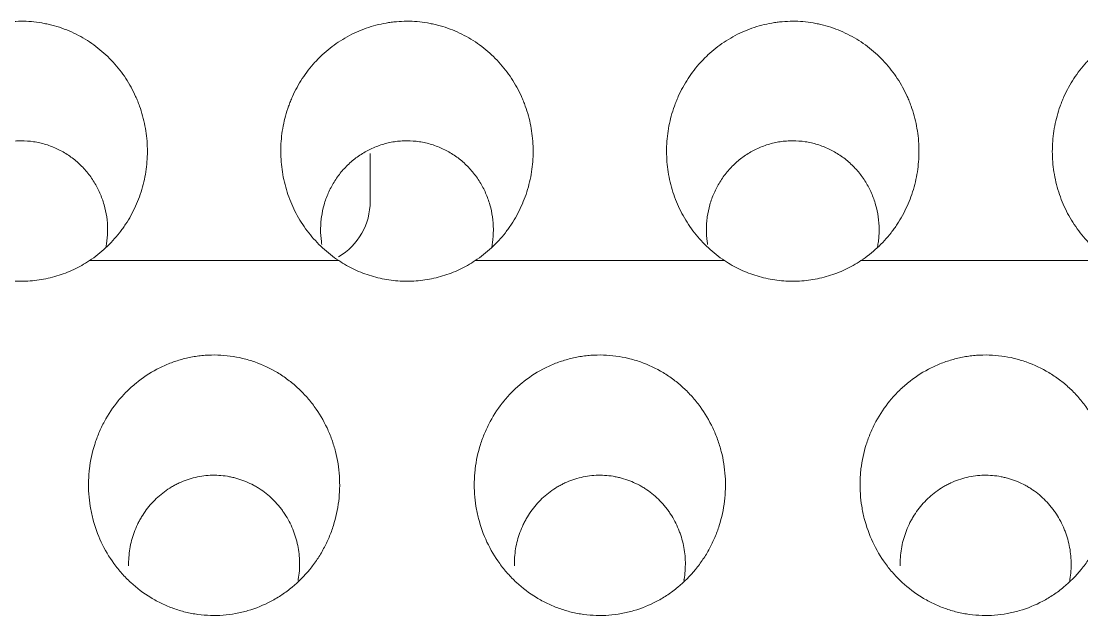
# Model space of a CAD drawing. Header units: millimetres. Extents: x 70151 to 230897, y 35202 to 113211.
# Drawn here: x 178820.71 to 178828.92, y 69174.55 to 69179.15 of the extents above; entities that cross this region are included whole.
import ezdxf

# ---------------------------------------------------------------- set-up
doc = ezdxf.new("R2010")
doc.units = ezdxf.units.MM
doc.header["$LTSCALE"] = 50
doc.layers.add('2-con', color=2, linetype='Continuous')
doc.layers.add('mark-B', color=2, linetype='Continuous', lineweight=20)

# ---------------------------------------------------------------- blocks, each defined once
blk = doc.blocks.new('무풍1WAY 대형')
at = {"layer": 'mark-B'}
blk.add_line((-168.4992, -418.6808), (-168.4992, -418.31), dxfattribs=at)
blk.add_arc((-168.0013, -418.31), 0.4979, 120.55792, 180, dxfattribs=at)
for points, knots in [([(-172.4896, -415.5064), (-172.4511, -415.5593), (-172.4185, -415.6149), (-172.364, -415.731), (-172.3421, -415.7915), (-172.3218, -415.8703), (-172.3181, -415.8862), (-172.3115, -415.9179), (-172.3027, -415.9656), (-172.2936, -416.0455), (-172.2922, -416.1099), (-172.2935, -416.1583), (-172.2943, -416.1745), (-172.2966, -416.2069), (-172.2981, -416.2231), (-172.3077, -416.3036), (-172.3213, -416.3665), (-172.3502, -416.4585), (-172.3613, -416.4888), (-172.3803, -416.5336), (-172.387, -416.5485), (-172.401, -416.5778), (-172.4084, -416.5923), (-172.4468, -416.6634), (-172.4826, -416.7168), (-172.5441, -416.7917), (-172.5659, -416.8158), (-172.6121, -416.862), (-172.6362, -416.8838), (-172.7113, -416.9452), (-172.765, -416.9809), (-172.8514, -417.0265), (-172.8814, -417.0404), (-172.9418, -417.0647), (-173.0031, -417.0858), (-173.0662, -417.1005), (-173.1141, -417.1092), (-173.1303, -417.1116), (-173.1627, -417.1158), (-173.1791, -417.1174), (-173.2608, -417.1235), (-173.3257, -417.1215), (-173.4222, -417.1087), (-173.4542, -417.1027), (-173.5021, -417.0912), (-173.5179, -417.0869), (-173.5493, -417.0777), (-173.5647, -417.0727), (-173.6413, -417.0457), (-173.6999, -417.018), (-173.7698, -416.9759), (-173.7836, -416.9671), (-173.8107, -416.9488), (-173.8505, -416.9205), (-173.9127, -416.8688), (-173.9581, -416.8228), (-173.9905, -416.7865), (-174.0011, -416.7742), (-174.0216, -416.7488), (-174.0316, -416.7359), (-174.0795, -416.6703), (-174.1124, -416.6148), (-174.1536, -416.5273), (-174.166, -416.4973), (-174.188, -416.436), (-174.1975, -416.405), (-174.2215, -416.3113), (-174.2316, -416.2478), (-174.2378, -416.1509), (-174.2384, -416.1182), (-174.2366, -416.0535), (-174.2342, -416.0213), (-174.2225, -415.9256), (-174.2089, -415.8626), (-174.1844, -415.7851), (-174.1791, -415.7696), (-174.1679, -415.7391), (-174.15, -415.694), (-174.1151, -415.6214), (-174.0819, -415.5661), (-174.055, -415.5258), (-174.0456, -415.5125), (-174.0263, -415.4864), (-174.0162, -415.4734), (-173.9645, -415.4103), (-173.9189, -415.3645), (-173.8442, -415.3029), (-173.8182, -415.2835), (-173.7776, -415.2563), (-173.7638, -415.2475), (-173.7356, -415.2307), (-173.7214, -415.2227), (-173.6496, -415.1845), (-173.5897, -415.1601), (-173.5117, -415.1374), (-173.4959, -415.1332), (-173.4641, -415.1257), (-173.448, -415.1224), (-173.3996, -415.1136), (-173.3673, -415.1095), (-173.2702, -415.1022), (-173.2053, -415.1041), (-173.124, -415.1151), (-173.1078, -415.1177), (-173.0757, -415.1238), (-173.0279, -415.1341), (-172.9503, -415.1574), (-172.8902, -415.1823), (-172.846, -415.2034), (-172.8313, -415.2108), (-172.8025, -415.2264), (-172.7884, -415.2346), (-172.7189, -415.2769), (-172.6673, -415.3159), (-172.5957, -415.3822), (-172.5727, -415.4056), (-172.5293, -415.4545), (-172.5088, -415.4799), (-172.4896, -415.5064)], [0, 0, 0, 0, 0.03125, 0.03125, 0.0625, 0.0625, 0.070312, 0.070312, 0.078125, 0.09375, 0.109375, 0.109375, 0.117187, 0.117187, 0.125, 0.125, 0.15625, 0.15625, 0.171875, 0.171875, 0.179687, 0.179687, 0.1875, 0.1875, 0.21875, 0.21875, 0.234375, 0.234375, 0.25, 0.25, 0.28125, 0.28125, 0.296875, 0.296875, 0.3125, 0.328125, 0.328125, 0.335937, 0.335937, 0.34375, 0.34375, 0.375, 0.375, 0.390625, 0.390625, 0.398437, 0.398437, 0.40625, 0.40625, 0.4375, 0.4375, 0.445312, 0.445312, 0.453125, 0.46875, 0.484375, 0.484375, 0.492187, 0.492187, 0.5, 0.5, 0.53125, 0.53125, 0.546875, 0.546875, 0.5625, 0.5625, 0.59375, 0.59375, 0.609375, 0.609375, 0.625, 0.625, 0.65625, 0.65625, 0.664062, 0.664062, 0.671875, 0.6875, 0.703125, 0.703125, 0.710937, 0.710937, 0.71875, 0.71875, 0.75, 0.75, 0.765625, 0.765625, 0.773437, 0.773437, 0.78125, 0.78125, 0.8125, 0.8125, 0.820312, 0.820312, 0.828125, 0.828125, 0.84375, 0.84375, 0.875, 0.875, 0.882812, 0.882812, 0.890625, 0.90625, 0.921875, 0.921875, 0.929687, 0.929687, 0.9375, 0.9375, 0.96875, 0.96875, 0.984375, 0.984375, 1, 1, 1, 1]), ([(-169.502, -415.5064), (-169.4636, -415.5593), (-169.4309, -415.6149), (-169.3764, -415.731), (-169.3546, -415.7915), (-169.3342, -415.8703), (-169.3305, -415.8862), (-169.3239, -415.9179), (-169.3151, -415.9656), (-169.3061, -416.0455), (-169.3047, -416.1099), (-169.3059, -416.1583), (-169.3067, -416.1745), (-169.309, -416.2069), (-169.3106, -416.2231), (-169.3202, -416.3036), (-169.3337, -416.3665), (-169.3627, -416.4585), (-169.3738, -416.4888), (-169.3927, -416.5336), (-169.3994, -416.5485), (-169.4135, -416.5778), (-169.4208, -416.5923), (-169.4592, -416.6634), (-169.4951, -416.7168), (-169.5565, -416.7917), (-169.5783, -416.8158), (-169.6246, -416.862), (-169.6487, -416.8838), (-169.7237, -416.9452), (-169.7775, -416.9809), (-169.8639, -417.0265), (-169.8938, -417.0404), (-169.9542, -417.0647), (-170.0156, -417.0858), (-170.0786, -417.1005), (-170.1266, -417.1092), (-170.1427, -417.1116), (-170.1751, -417.1158), (-170.1915, -417.1174), (-170.2733, -417.1235), (-170.3381, -417.1215), (-170.4346, -417.1087), (-170.4667, -417.1027), (-170.5145, -417.0912), (-170.5304, -417.0869), (-170.5617, -417.0777), (-170.5772, -417.0727), (-170.6538, -417.0457), (-170.7123, -417.018), (-170.7822, -416.9759), (-170.7961, -416.9671), (-170.8232, -416.9488), (-170.863, -416.9205), (-170.9251, -416.8688), (-170.9706, -416.8228), (-171.003, -416.7865), (-171.0135, -416.7742), (-171.0341, -416.7488), (-171.044, -416.7359), (-171.092, -416.6703), (-171.1248, -416.6148), (-171.166, -416.5273), (-171.1784, -416.4973), (-171.2005, -416.436), (-171.21, -416.405), (-171.2339, -416.3113), (-171.244, -416.2478), (-171.2503, -416.1509), (-171.2509, -416.1182), (-171.249, -416.0535), (-171.2466, -416.0213), (-171.235, -415.9256), (-171.2214, -415.8626), (-171.1969, -415.7851), (-171.1916, -415.7696), (-171.1803, -415.7391), (-171.1624, -415.694), (-171.1276, -415.6214), (-171.0944, -415.5661), (-171.0674, -415.5258), (-171.0581, -415.5125), (-171.0387, -415.4864), (-171.0287, -415.4734), (-170.977, -415.4103), (-170.9314, -415.3645), (-170.8567, -415.3029), (-170.8307, -415.2835), (-170.7901, -415.2563), (-170.7762, -415.2475), (-170.7481, -415.2307), (-170.7339, -415.2227), (-170.662, -415.1845), (-170.6021, -415.1601), (-170.5241, -415.1374), (-170.5084, -415.1332), (-170.4766, -415.1257), (-170.4605, -415.1224), (-170.4121, -415.1136), (-170.3797, -415.1095), (-170.2827, -415.1022), (-170.2178, -415.1041), (-170.1365, -415.1151), (-170.1203, -415.1177), (-170.0881, -415.1238), (-170.0404, -415.1341), (-169.9627, -415.1574), (-169.9027, -415.1823), (-169.8584, -415.2034), (-169.8438, -415.2108), (-169.815, -415.2264), (-169.8008, -415.2346), (-169.7314, -415.2769), (-169.6798, -415.3159), (-169.6081, -415.3822), (-169.5851, -415.4056), (-169.5417, -415.4545), (-169.5213, -415.4799), (-169.502, -415.5064)], [0, 0, 0, 0, 0.03125, 0.03125, 0.0625, 0.0625, 0.070313, 0.070313, 0.078125, 0.09375, 0.109375, 0.109375, 0.117188, 0.117188, 0.125, 0.125, 0.15625, 0.15625, 0.171875, 0.171875, 0.179688, 0.179688, 0.1875, 0.1875, 0.21875, 0.21875, 0.234375, 0.234375, 0.25, 0.25, 0.28125, 0.28125, 0.296875, 0.296875, 0.3125, 0.328125, 0.328125, 0.335938, 0.335938, 0.34375, 0.34375, 0.375, 0.375, 0.390625, 0.390625, 0.398438, 0.398438, 0.40625, 0.40625, 0.4375, 0.4375, 0.445312, 0.445312, 0.453125, 0.46875, 0.484375, 0.484375, 0.492188, 0.492188, 0.5, 0.5, 0.53125, 0.53125, 0.546875, 0.546875, 0.5625, 0.5625, 0.59375, 0.59375, 0.609375, 0.609375, 0.625, 0.625, 0.65625, 0.65625, 0.664063, 0.664063, 0.671875, 0.6875, 0.703125, 0.703125, 0.710938, 0.710938, 0.71875, 0.71875, 0.75, 0.75, 0.765625, 0.765625, 0.773438, 0.773438, 0.78125, 0.78125, 0.8125, 0.8125, 0.820313, 0.820313, 0.828125, 0.828125, 0.84375, 0.84375, 0.875, 0.875, 0.882813, 0.882813, 0.890625, 0.90625, 0.921875, 0.921875, 0.929688, 0.929688, 0.9375, 0.9375, 0.96875, 0.96875, 0.984375, 0.984375, 1, 1, 1, 1]), ([(-166.5145, -415.5064), (-166.476, -415.5593), (-166.4434, -415.6149), (-166.3889, -415.731), (-166.367, -415.7915), (-166.3467, -415.8703), (-166.343, -415.8862), (-166.3364, -415.9179), (-166.3276, -415.9656), (-166.3185, -416.0455), (-166.3171, -416.1099), (-166.3184, -416.1583), (-166.3192, -416.1745), (-166.3215, -416.2069), (-166.323, -416.2231), (-166.3326, -416.3036), (-166.3462, -416.3665), (-166.3751, -416.4585), (-166.3862, -416.4888), (-166.4052, -416.5336), (-166.4119, -416.5485), (-166.4259, -416.5778), (-166.4333, -416.5923), (-166.4717, -416.6634), (-166.5075, -416.7168), (-166.569, -416.7917), (-166.5908, -416.8158), (-166.637, -416.862), (-166.6611, -416.8838), (-166.7362, -416.9452), (-166.7899, -416.9809), (-166.8763, -417.0265), (-166.9063, -417.0404), (-166.9667, -417.0647), (-167.028, -417.0858), (-167.0911, -417.1005), (-167.1391, -417.1092), (-167.1552, -417.1116), (-167.1876, -417.1158), (-167.204, -417.1174), (-167.2857, -417.1235), (-167.3506, -417.1215), (-167.4471, -417.1087), (-167.4791, -417.1027), (-167.527, -417.0912), (-167.5428, -417.0869), (-167.5742, -417.0777), (-167.5896, -417.0727), (-167.6662, -417.0457), (-167.7248, -417.018), (-167.7947, -416.9759), (-167.8085, -416.9671), (-167.8356, -416.9488), (-167.8754, -416.9205), (-167.9376, -416.8688), (-167.983, -416.8228), (-168.0155, -416.7865), (-168.026, -416.7742), (-168.0465, -416.7488), (-168.0565, -416.7359), (-168.1045, -416.6703), (-168.1373, -416.6148), (-168.1785, -416.5273), (-168.1909, -416.4973), (-168.2129, -416.436), (-168.2224, -416.405), (-168.2464, -416.3113), (-168.2565, -416.2478), (-168.2627, -416.1509), (-168.2633, -416.1182), (-168.2615, -416.0535), (-168.2591, -416.0213), (-168.2474, -415.9256), (-168.2339, -415.8626), (-168.2093, -415.7851), (-168.204, -415.7696), (-168.1928, -415.7391), (-168.1749, -415.694), (-168.14, -415.6214), (-168.1068, -415.5661), (-168.0799, -415.5258), (-168.0705, -415.5125), (-168.0512, -415.4864), (-168.0411, -415.4734), (-167.9895, -415.4103), (-167.9439, -415.3645), (-167.8691, -415.3029), (-167.8431, -415.2835), (-167.8025, -415.2563), (-167.7887, -415.2475), (-167.7606, -415.2307), (-167.7463, -415.2227), (-167.6745, -415.1845), (-167.6146, -415.1601), (-167.5366, -415.1374), (-167.5208, -415.1332), (-167.489, -415.1257), (-167.4729, -415.1224), (-167.4245, -415.1136), (-167.3922, -415.1095), (-167.2951, -415.1022), (-167.2303, -415.1041), (-167.1489, -415.1151), (-167.1327, -415.1177), (-167.1006, -415.1238), (-167.0528, -415.1341), (-166.9752, -415.1574), (-166.9151, -415.1823), (-166.8709, -415.2034), (-166.8562, -415.2108), (-166.8274, -415.2264), (-166.8133, -415.2346), (-166.7438, -415.2769), (-166.6922, -415.3159), (-166.6206, -415.3822), (-166.5976, -415.4056), (-166.5542, -415.4545), (-166.5337, -415.4799), (-166.5145, -415.5064)], [0, 0, 0, 0, 0.03125, 0.03125, 0.0625, 0.0625, 0.070313, 0.070313, 0.078125, 0.09375, 0.109375, 0.109375, 0.117188, 0.117188, 0.125, 0.125, 0.15625, 0.15625, 0.171875, 0.171875, 0.179688, 0.179688, 0.1875, 0.1875, 0.21875, 0.21875, 0.234375, 0.234375, 0.25, 0.25, 0.28125, 0.28125, 0.296875, 0.296875, 0.3125, 0.328125, 0.328125, 0.335938, 0.335938, 0.34375, 0.34375, 0.375, 0.375, 0.390625, 0.390625, 0.398438, 0.398438, 0.40625, 0.40625, 0.4375, 0.4375, 0.445313, 0.445313, 0.453125, 0.46875, 0.484375, 0.484375, 0.492188, 0.492188, 0.5, 0.5, 0.53125, 0.53125, 0.546875, 0.546875, 0.5625, 0.5625, 0.59375, 0.59375, 0.609375, 0.609375, 0.625, 0.625, 0.65625, 0.65625, 0.664063, 0.664063, 0.671875, 0.6875, 0.703125, 0.703125, 0.710938, 0.710938, 0.71875, 0.71875, 0.75, 0.75, 0.765625, 0.765625, 0.773438, 0.773438, 0.78125, 0.78125, 0.8125, 0.8125, 0.820313, 0.820313, 0.828125, 0.828125, 0.84375, 0.84375, 0.875, 0.875, 0.882812, 0.882812, 0.890625, 0.90625, 0.921875, 0.921875, 0.929687, 0.929687, 0.9375, 0.9375, 0.96875, 0.96875, 0.984375, 0.984375, 1, 1, 1, 1]), ([(-172.6033, -415.4879), (-172.6028, -415.5101), (-172.6034, -415.5323), (-172.6066, -415.5765), (-172.6092, -415.5986), (-172.6201, -415.6641), (-172.6313, -415.7065), (-172.654, -415.7685), (-172.6626, -415.7888), (-172.6769, -415.8189), (-172.682, -415.8288), (-172.6925, -415.8483), (-172.6979, -415.8579), (-172.7264, -415.9051), (-172.7525, -415.9405), (-172.7971, -415.9898), (-172.8129, -416.0057), (-172.8457, -416.0355), (-172.8799, -416.0635), (-172.9258, -416.0941), (-172.9549, -416.1104), (-172.9746, -416.1208), (-172.9846, -416.1257), (-173.0352, -416.1492), (-173.077, -416.1636), (-173.1417, -416.1786), (-173.1636, -416.1826), (-173.2081, -416.1881), (-173.2302, -416.1897), (-173.2966, -416.1911), (-173.3407, -416.1874), (-173.3955, -416.177), (-173.4065, -416.1747), (-173.4281, -416.1694), (-173.4388, -416.1665), (-173.4707, -416.1569), (-173.5122, -416.1421), (-173.5621, -416.1183), (-173.591, -416.1017), (-173.61, -416.0901), (-173.6194, -416.0841), (-173.6654, -416.0529), (-173.6991, -416.0246), (-173.7453, -415.9774), (-173.7599, -415.9609), (-173.7808, -415.9349), (-173.7876, -415.9261), (-173.8006, -415.9081), (-173.8069, -415.899), (-173.8371, -415.853), (-173.8575, -415.8141), (-173.8784, -415.7633), (-173.8824, -415.753), (-173.8898, -415.7321), (-173.8933, -415.7216), (-173.903, -415.6898), (-173.9085, -415.6684), (-173.9217, -415.6039), (-173.9266, -415.5603), (-173.9278, -415.4941), (-173.9272, -415.4718), (-173.9239, -415.4278), (-173.9212, -415.4059), (-173.917, -415.381), (-173.9164, -415.3777), (-173.9158, -415.3744)], [0, 0, 0, 0, 0.029281, 0.029281, 0.058562, 0.058562, 0.117123, 0.117123, 0.146404, 0.146404, 0.161045, 0.161045, 0.175685, 0.175685, 0.234247, 0.234247, 0.263528, 0.263528, 0.292809, 0.322089, 0.33673, 0.33673, 0.35137, 0.35137, 0.409932, 0.409932, 0.439213, 0.439213, 0.468494, 0.468494, 0.527055, 0.527055, 0.541696, 0.541696, 0.556336, 0.556336, 0.585617, 0.614898, 0.629538, 0.629538, 0.644179, 0.644179, 0.702741, 0.702741, 0.732021, 0.732021, 0.746662, 0.746662, 0.761302, 0.761302, 0.819864, 0.819864, 0.834504, 0.834504, 0.849145, 0.849145, 0.878426, 0.878426, 0.936987, 0.936987, 0.966268, 0.966268, 0.995549, 0.995549, 1, 1, 1, 1]), ([(-169.6158, -415.4879), (-169.6153, -415.5101), (-169.6159, -415.5323), (-169.619, -415.5765), (-169.6217, -415.5986), (-169.6326, -415.6641), (-169.6438, -415.7065), (-169.6665, -415.7685), (-169.675, -415.7888), (-169.6894, -415.8189), (-169.6944, -415.8288), (-169.7049, -415.8483), (-169.7104, -415.8579), (-169.7388, -415.9051), (-169.765, -415.9405), (-169.8095, -415.9898), (-169.8254, -416.0057), (-169.8582, -416.0355), (-169.8923, -416.0635), (-169.9383, -416.0941), (-169.9673, -416.1104), (-169.987, -416.1208), (-169.9971, -416.1257), (-170.0476, -416.1492), (-170.0894, -416.1636), (-170.1541, -416.1786), (-170.1761, -416.1826), (-170.2205, -416.1881), (-170.2427, -416.1897), (-170.309, -416.1911), (-170.3531, -416.1874), (-170.4079, -416.177), (-170.4189, -416.1747), (-170.4406, -416.1694), (-170.4513, -416.1665), (-170.4831, -416.1569), (-170.5247, -416.1421), (-170.5745, -416.1183), (-170.6034, -416.1017), (-170.6225, -416.0901), (-170.6319, -416.0841), (-170.6778, -416.0529), (-170.7115, -416.0246), (-170.7577, -415.9774), (-170.7724, -415.9609), (-170.7933, -415.9349), (-170.8, -415.9261), (-170.8131, -415.9081), (-170.8193, -415.899), (-170.8495, -415.853), (-170.87, -415.8141), (-170.8909, -415.7633), (-170.8948, -415.753), (-170.9023, -415.7321), (-170.9058, -415.7216), (-170.9155, -415.6898), (-170.9209, -415.6684), (-170.9342, -415.6039), (-170.939, -415.5603), (-170.9402, -415.4941), (-170.9396, -415.4718), (-170.9363, -415.4278), (-170.9337, -415.4059), (-170.9295, -415.381), (-170.9289, -415.3777), (-170.9283, -415.3744)], [0, 0, 0, 0, 0.029281, 0.029281, 0.058562, 0.058562, 0.117123, 0.117123, 0.146404, 0.146404, 0.161045, 0.161045, 0.175685, 0.175685, 0.234247, 0.234247, 0.263528, 0.263528, 0.292809, 0.322089, 0.33673, 0.33673, 0.35137, 0.35137, 0.409932, 0.409932, 0.439213, 0.439213, 0.468494, 0.468494, 0.527055, 0.527055, 0.541696, 0.541696, 0.556336, 0.556336, 0.585617, 0.614898, 0.629538, 0.629538, 0.644179, 0.644179, 0.702741, 0.702741, 0.732021, 0.732021, 0.746662, 0.746662, 0.761302, 0.761302, 0.819864, 0.819864, 0.834504, 0.834504, 0.849145, 0.849145, 0.878426, 0.878426, 0.936987, 0.936987, 0.966268, 0.966268, 0.995549, 0.995549, 1, 1, 1, 1]), ([(-166.6282, -415.4879), (-166.6278, -415.5101), (-166.6283, -415.5323), (-166.6315, -415.5765), (-166.6341, -415.5986), (-166.645, -415.6641), (-166.6562, -415.7065), (-166.6789, -415.7685), (-166.6875, -415.7888), (-166.7018, -415.8189), (-166.7069, -415.8288), (-166.7174, -415.8483), (-166.7228, -415.8579), (-166.7513, -415.9051), (-166.7774, -415.9405), (-166.822, -415.9898), (-166.8378, -416.0057), (-166.8707, -416.0355), (-166.9048, -416.0635), (-166.9507, -416.0941), (-166.9798, -416.1104), (-166.9995, -416.1208), (-167.0095, -416.1257), (-167.0601, -416.1492), (-167.1019, -416.1636), (-167.1666, -416.1786), (-167.1885, -416.1826), (-167.233, -416.1881), (-167.2551, -416.1897), (-167.3215, -416.1911), (-167.3656, -416.1874), (-167.4204, -416.177), (-167.4314, -416.1747), (-167.453, -416.1694), (-167.4638, -416.1665), (-167.4956, -416.1569), (-167.5371, -416.1421), (-167.587, -416.1183), (-167.6159, -416.1017), (-167.6349, -416.0901), (-167.6443, -416.0841), (-167.6903, -416.0529), (-167.724, -416.0246), (-167.7702, -415.9774), (-167.7848, -415.9609), (-167.8057, -415.9349), (-167.8125, -415.9261), (-167.8255, -415.9081), (-167.8318, -415.899), (-167.862, -415.853), (-167.8824, -415.8141), (-167.9033, -415.7633), (-167.9073, -415.753), (-167.9147, -415.7321), (-167.9182, -415.7216), (-167.928, -415.6898), (-167.9334, -415.6684), (-167.9466, -415.6039), (-167.9515, -415.5603), (-167.9527, -415.4941), (-167.9521, -415.4718), (-167.9488, -415.4278), (-167.9461, -415.4059), (-167.9419, -415.381), (-167.9413, -415.3777), (-167.9407, -415.3744)], [0, 0, 0, 0, 0.029281, 0.029281, 0.058562, 0.058562, 0.117123, 0.117123, 0.146404, 0.146404, 0.161045, 0.161045, 0.175685, 0.175685, 0.234247, 0.234247, 0.263528, 0.263528, 0.292809, 0.322089, 0.33673, 0.33673, 0.35137, 0.35137, 0.409932, 0.409932, 0.439213, 0.439213, 0.468494, 0.468494, 0.527055, 0.527055, 0.541696, 0.541696, 0.556336, 0.556336, 0.585617, 0.614898, 0.629538, 0.629538, 0.644179, 0.644179, 0.702741, 0.702741, 0.732021, 0.732021, 0.746662, 0.746662, 0.761302, 0.761302, 0.819864, 0.819864, 0.834504, 0.834504, 0.849145, 0.849145, 0.878426, 0.878426, 0.936987, 0.936987, 0.966268, 0.966268, 0.995549, 0.995549, 1, 1, 1, 1]), ([(-171.2435, -417.8514), (-171.2822, -417.8259), (-171.3226, -417.8031), (-171.3862, -417.7731), (-171.4079, -417.7639), (-171.4515, -417.7471), (-171.4735, -417.7396), (-171.5402, -417.7194), (-171.5855, -417.7092), (-171.6547, -417.6989), (-171.678, -417.6963), (-171.725, -417.6928), (-171.7484, -417.6919), (-171.8184, -417.6919), (-171.8648, -417.6954), (-171.9338, -417.7056), (-171.9567, -417.7099), (-172.0024, -417.7201), (-172.0252, -417.7261), (-172.0925, -417.7465), (-172.1793, -417.78), (-172.2605, -417.8256), (-172.2996, -417.8514)], [0, 0, 0, 0, 0.125, 0.125, 0.1875, 0.1875, 0.25, 0.25, 0.375, 0.375, 0.4375, 0.4375, 0.5, 0.5, 0.625, 0.625, 0.6875, 0.6875, 0.75, 0.75, 0.875, 1, 1, 1, 1]), ([(-168.256, -417.8514), (-168.2946, -417.8259), (-168.3351, -417.8031), (-168.3987, -417.7731), (-168.4203, -417.7639), (-168.464, -417.7471), (-168.486, -417.7396), (-168.5527, -417.7194), (-168.598, -417.7092), (-168.6672, -417.6989), (-168.6904, -417.6963), (-168.7374, -417.6928), (-168.7609, -417.6919), (-168.8309, -417.6919), (-168.8772, -417.6954), (-168.9463, -417.7056), (-168.9692, -417.7099), (-169.0148, -417.7201), (-169.0377, -417.7261), (-169.105, -417.7465), (-169.1918, -417.78), (-169.2729, -417.8256), (-169.312, -417.8514)], [0, 0, 0, 0, 0.125, 0.125, 0.1875, 0.1875, 0.25, 0.25, 0.375, 0.375, 0.4375, 0.4375, 0.5, 0.5, 0.625, 0.625, 0.6875, 0.6875, 0.75, 0.75, 0.875, 1, 1, 1, 1]), ([(-165.2684, -417.8514), (-165.3071, -417.8259), (-165.3475, -417.8031), (-165.4111, -417.7731), (-165.4328, -417.7639), (-165.4764, -417.7471), (-165.4984, -417.7396), (-165.5651, -417.7194), (-165.6104, -417.7092), (-165.6796, -417.6989), (-165.7029, -417.6963), (-165.7499, -417.6928), (-165.7733, -417.6919), (-165.8433, -417.6919), (-165.8897, -417.6954), (-165.9587, -417.7056), (-165.9816, -417.7099), (-166.0273, -417.7201), (-166.0501, -417.7261), (-166.1174, -417.7465), (-166.2042, -417.78), (-166.2854, -417.8256), (-166.3245, -417.8514)], [0, 0, 0, 0, 0.125, 0.125, 0.1875, 0.1875, 0.25, 0.25, 0.375, 0.375, 0.4375, 0.4375, 0.5, 0.5, 0.625, 0.625, 0.6875, 0.6875, 0.75, 0.75, 0.875, 1, 1, 1, 1]), ([(-174.2311, -417.8514), (-174.1861, -417.8812), (-174.1443, -417.9142), (-174.0667, -417.986), (-174.031, -418.0249), (-173.9819, -418.0877), (-173.9662, -418.1094), (-173.9366, -418.1542), (-173.9228, -418.177), (-173.8842, -418.2467), (-173.8623, -418.2949), (-173.835, -418.3697), (-173.8269, -418.3951), (-173.8125, -418.4466), (-173.8064, -418.4726), (-173.791, -418.5508), (-173.7848, -418.6032), (-173.7816, -418.6825), (-173.7815, -418.709), (-173.7834, -418.7623), (-173.7854, -418.7891), (-173.7944, -418.8684), (-173.8044, -418.9203), (-173.8253, -418.9967), (-173.8332, -419.0219), (-173.8467, -419.0595), (-173.8514, -419.0719), (-173.8614, -419.0966), (-173.8666, -419.109), (-173.8941, -419.1701), (-173.9196, -419.2166), (-173.9775, -419.3052), (-174.0099, -419.3472), (-174.0551, -419.3967), (-174.0643, -419.4065), (-174.0832, -419.4256), (-174.112, -419.4536), (-174.1422, -419.4796), (-174.2047, -419.5291), (-174.2489, -419.5587), (-174.3193, -419.5977), (-174.3435, -419.6098), (-174.3925, -419.6319), (-174.4174, -419.6418), (-174.4929, -419.6684), (-174.5444, -419.6819), (-174.6106, -419.6933), (-174.6239, -419.6953), (-174.6507, -419.6988), (-174.6642, -419.7003), (-174.7045, -419.7037), (-174.7313, -419.7049), (-174.8115, -419.705), (-174.8647, -419.7006), (-174.9309, -419.6894), (-174.9441, -419.6868), (-174.9705, -419.6812), (-174.9837, -419.6781), (-175.0228, -419.668), (-175.0485, -419.6602), (-175.1241, -419.6337), (-175.1728, -419.612), (-175.2433, -419.5732), (-175.2665, -419.5592), (-175.3112, -419.5294), (-175.3329, -419.5137), (-175.3956, -419.4642), (-175.4345, -419.428), (-175.4886, -419.3688), (-175.506, -419.3482), (-175.5389, -419.3059), (-175.5543, -419.2842), (-175.598, -419.2177), (-175.6235, -419.1712), (-175.6509, -419.1105), (-175.6562, -419.0983), (-175.6662, -419.0735), (-175.671, -419.061), (-175.6846, -419.0232), (-175.6926, -418.9979), (-175.7136, -418.9212), (-175.7236, -418.8693), (-175.7327, -418.7903), (-175.7347, -418.7638), (-175.7367, -418.7103), (-175.7367, -418.6836), (-175.7335, -418.6042), (-175.7273, -418.5517), (-175.7121, -418.4738), (-175.706, -418.448), (-175.6918, -418.3966), (-175.6836, -418.371), (-175.6563, -418.2959), (-175.6345, -418.2477), (-175.5961, -418.1782), (-175.5824, -418.1555), (-175.5605, -418.1222), (-175.5529, -418.1112), (-175.5373, -418.0894), (-175.5293, -418.0787), (-175.488, -418.0257), (-175.452, -417.9865), (-175.374, -417.9142), (-175.3321, -417.8812), (-175.2871, -417.8514)], [0, 0, 0, 0, 0.03125, 0.03125, 0.0625, 0.0625, 0.078125, 0.078125, 0.09375, 0.09375, 0.125, 0.125, 0.140625, 0.140625, 0.15625, 0.15625, 0.1875, 0.1875, 0.203125, 0.203125, 0.21875, 0.21875, 0.25, 0.25, 0.265625, 0.265625, 0.273438, 0.273438, 0.28125, 0.28125, 0.3125, 0.3125, 0.34375, 0.34375, 0.351563, 0.351563, 0.359375, 0.375, 0.375, 0.40625, 0.40625, 0.421875, 0.421875, 0.4375, 0.4375, 0.46875, 0.46875, 0.476562, 0.476562, 0.484375, 0.484375, 0.5, 0.5, 0.53125, 0.53125, 0.539062, 0.539062, 0.546875, 0.546875, 0.5625, 0.5625, 0.59375, 0.59375, 0.609375, 0.609375, 0.625, 0.625, 0.65625, 0.65625, 0.671875, 0.671875, 0.6875, 0.6875, 0.71875, 0.71875, 0.726562, 0.726562, 0.734375, 0.734375, 0.75, 0.75, 0.78125, 0.78125, 0.796875, 0.796875, 0.8125, 0.8125, 0.84375, 0.84375, 0.859375, 0.859375, 0.875, 0.875, 0.90625, 0.90625, 0.921875, 0.921875, 0.929687, 0.929687, 0.9375, 0.9375, 0.96875, 0.96875, 1, 1, 1, 1]), ([(-171.2435, -417.8514), (-171.1985, -417.8812), (-171.1567, -417.9142), (-171.0792, -417.986), (-171.0434, -418.0249), (-170.9943, -418.0877), (-170.9787, -418.1094), (-170.9491, -418.1542), (-170.9352, -418.177), (-170.8967, -418.2467), (-170.8747, -418.2949), (-170.8475, -418.3697), (-170.8393, -418.3951), (-170.825, -418.4466), (-170.8188, -418.4726), (-170.8034, -418.5508), (-170.7973, -418.6032), (-170.794, -418.6825), (-170.7939, -418.709), (-170.7958, -418.7623), (-170.7978, -418.7891), (-170.8068, -418.8684), (-170.8168, -418.9203), (-170.8377, -418.9967), (-170.8457, -419.0219), (-170.8591, -419.0595), (-170.8638, -419.0719), (-170.8738, -419.0966), (-170.8791, -419.109), (-170.9065, -419.1701), (-170.932, -419.2166), (-170.99, -419.3052), (-171.0224, -419.3472), (-171.0675, -419.3967), (-171.0768, -419.4065), (-171.0956, -419.4256), (-171.1244, -419.4536), (-171.1547, -419.4796), (-171.2172, -419.5291), (-171.2614, -419.5587), (-171.3317, -419.5977), (-171.356, -419.6098), (-171.405, -419.6319), (-171.4298, -419.6418), (-171.5053, -419.6684), (-171.5569, -419.6819), (-171.623, -419.6933), (-171.6363, -419.6953), (-171.6631, -419.6988), (-171.6766, -419.7003), (-171.7169, -419.7037), (-171.7437, -419.7049), (-171.8239, -419.705), (-171.8771, -419.7006), (-171.9433, -419.6894), (-171.9566, -419.6868), (-171.983, -419.6812), (-171.9962, -419.6781), (-172.0353, -419.668), (-172.0609, -419.6602), (-172.1366, -419.6337), (-172.1853, -419.612), (-172.2558, -419.5732), (-172.2789, -419.5592), (-172.3237, -419.5294), (-172.3453, -419.5137), (-172.408, -419.4642), (-172.447, -419.428), (-172.5011, -419.3688), (-172.5185, -419.3482), (-172.5513, -419.3059), (-172.5668, -419.2842), (-172.6105, -419.2177), (-172.636, -419.1712), (-172.6634, -419.1105), (-172.6686, -419.0983), (-172.6786, -419.0735), (-172.6834, -419.061), (-172.697, -419.0232), (-172.705, -418.9979), (-172.7261, -418.9212), (-172.7361, -418.8693), (-172.7452, -418.7903), (-172.7472, -418.7638), (-172.7492, -418.7103), (-172.7491, -418.6836), (-172.7459, -418.6042), (-172.7398, -418.5517), (-172.7246, -418.4738), (-172.7185, -418.448), (-172.7042, -418.3966), (-172.6961, -418.371), (-172.6688, -418.2959), (-172.6469, -418.2477), (-172.6086, -418.1782), (-172.5949, -418.1555), (-172.5729, -418.1222), (-172.5654, -418.1112), (-172.5498, -418.0894), (-172.5417, -418.0787), (-172.5004, -418.0257), (-172.4644, -417.9865), (-172.3865, -417.9142), (-172.3446, -417.8812), (-172.2996, -417.8514)], [0, 0, 0, 0, 0.03125, 0.03125, 0.0625, 0.0625, 0.078125, 0.078125, 0.09375, 0.09375, 0.125, 0.125, 0.140625, 0.140625, 0.15625, 0.15625, 0.1875, 0.1875, 0.203125, 0.203125, 0.21875, 0.21875, 0.25, 0.25, 0.265625, 0.265625, 0.273438, 0.273438, 0.28125, 0.28125, 0.3125, 0.3125, 0.34375, 0.34375, 0.351563, 0.351563, 0.359375, 0.375, 0.375, 0.40625, 0.40625, 0.421875, 0.421875, 0.4375, 0.4375, 0.46875, 0.46875, 0.476563, 0.476563, 0.484375, 0.484375, 0.5, 0.5, 0.53125, 0.53125, 0.539063, 0.539063, 0.546875, 0.546875, 0.5625, 0.5625, 0.59375, 0.59375, 0.609375, 0.609375, 0.625, 0.625, 0.65625, 0.65625, 0.671875, 0.671875, 0.6875, 0.6875, 0.71875, 0.71875, 0.726563, 0.726563, 0.734375, 0.734375, 0.75, 0.75, 0.78125, 0.78125, 0.796875, 0.796875, 0.8125, 0.8125, 0.84375, 0.84375, 0.859375, 0.859375, 0.875, 0.875, 0.90625, 0.90625, 0.921875, 0.921875, 0.929688, 0.929688, 0.9375, 0.9375, 0.96875, 0.96875, 1, 1, 1, 1]), ([(-168.256, -417.8514), (-168.211, -417.8812), (-168.1692, -417.9142), (-168.0916, -417.986), (-168.0559, -418.0249), (-168.0068, -418.0877), (-167.9911, -418.1094), (-167.9615, -418.1542), (-167.9477, -418.177), (-167.9091, -418.2467), (-167.8872, -418.2949), (-167.8599, -418.3697), (-167.8518, -418.3951), (-167.8374, -418.4466), (-167.8313, -418.4726), (-167.8159, -418.5508), (-167.8097, -418.6032), (-167.8065, -418.6825), (-167.8064, -418.709), (-167.8083, -418.7623), (-167.8103, -418.7891), (-167.8193, -418.8684), (-167.8293, -418.9203), (-167.8502, -418.9967), (-167.8581, -419.0219), (-167.8716, -419.0595), (-167.8763, -419.0719), (-167.8863, -419.0966), (-167.8915, -419.109), (-167.919, -419.1701), (-167.9445, -419.2166), (-168.0024, -419.3052), (-168.0348, -419.3472), (-168.08, -419.3967), (-168.0892, -419.4065), (-168.1081, -419.4256), (-168.1369, -419.4536), (-168.1671, -419.4796), (-168.2296, -419.5291), (-168.2738, -419.5587), (-168.3442, -419.5977), (-168.3684, -419.6098), (-168.4174, -419.6319), (-168.4423, -419.6418), (-168.5178, -419.6684), (-168.5694, -419.6819), (-168.6355, -419.6933), (-168.6488, -419.6953), (-168.6756, -419.6988), (-168.6891, -419.7003), (-168.7294, -419.7037), (-168.7562, -419.7049), (-168.8364, -419.705), (-168.8896, -419.7006), (-168.9558, -419.6894), (-168.969, -419.6868), (-168.9954, -419.6812), (-169.0086, -419.6781), (-169.0477, -419.668), (-169.0734, -419.6602), (-169.149, -419.6337), (-169.1977, -419.612), (-169.2682, -419.5732), (-169.2914, -419.5592), (-169.3361, -419.5294), (-169.3578, -419.5137), (-169.4205, -419.4642), (-169.4594, -419.428), (-169.5135, -419.3688), (-169.5309, -419.3482), (-169.5638, -419.3059), (-169.5792, -419.2842), (-169.6229, -419.2177), (-169.6484, -419.1712), (-169.6758, -419.1105), (-169.6811, -419.0983), (-169.6911, -419.0735), (-169.6959, -419.061), (-169.7095, -419.0232), (-169.7175, -418.9979), (-169.7385, -418.9212), (-169.7486, -418.8693), (-169.7576, -418.7903), (-169.7596, -418.7638), (-169.7616, -418.7103), (-169.7616, -418.6836), (-169.7584, -418.6042), (-169.7523, -418.5517), (-169.737, -418.4738), (-169.7309, -418.448), (-169.7167, -418.3966), (-169.7085, -418.371), (-169.6812, -418.2959), (-169.6594, -418.2477), (-169.621, -418.1782), (-169.6073, -418.1555), (-169.5854, -418.1222), (-169.5778, -418.1112), (-169.5622, -418.0894), (-169.5542, -418.0787), (-169.5129, -418.0257), (-169.4769, -417.9865), (-169.399, -417.9142), (-169.3571, -417.8812), (-169.312, -417.8514)], [0, 0, 0, 0, 0.03125, 0.03125, 0.0625, 0.0625, 0.078125, 0.078125, 0.09375, 0.09375, 0.125, 0.125, 0.140625, 0.140625, 0.15625, 0.15625, 0.1875, 0.1875, 0.203125, 0.203125, 0.21875, 0.21875, 0.25, 0.25, 0.265625, 0.265625, 0.273438, 0.273438, 0.28125, 0.28125, 0.3125, 0.3125, 0.34375, 0.34375, 0.351563, 0.351563, 0.359375, 0.375, 0.375, 0.40625, 0.40625, 0.421875, 0.421875, 0.4375, 0.4375, 0.46875, 0.46875, 0.476563, 0.476563, 0.484375, 0.484375, 0.5, 0.5, 0.53125, 0.53125, 0.539063, 0.539063, 0.546875, 0.546875, 0.5625, 0.5625, 0.59375, 0.59375, 0.609375, 0.609375, 0.625, 0.625, 0.65625, 0.65625, 0.671875, 0.671875, 0.6875, 0.6875, 0.71875, 0.71875, 0.726563, 0.726563, 0.734375, 0.734375, 0.75, 0.75, 0.78125, 0.78125, 0.796875, 0.796875, 0.8125, 0.8125, 0.84375, 0.84375, 0.859375, 0.859375, 0.875, 0.875, 0.90625, 0.90625, 0.921875, 0.921875, 0.929688, 0.929688, 0.9375, 0.9375, 0.96875, 0.96875, 1, 1, 1, 1]), ([(-165.2684, -417.8514), (-165.2234, -417.8812), (-165.1816, -417.9142), (-165.1041, -417.986), (-165.0683, -418.0249), (-165.0192, -418.0877), (-165.0036, -418.1094), (-164.974, -418.1542), (-164.9601, -418.177), (-164.9216, -418.2467), (-164.8996, -418.2949), (-164.8724, -418.3697), (-164.8642, -418.3951), (-164.8499, -418.4466), (-164.8437, -418.4726), (-164.8283, -418.5508), (-164.8222, -418.6032), (-164.8189, -418.6825), (-164.8188, -418.709), (-164.8207, -418.7623), (-164.8227, -418.7891), (-164.8317, -418.8684), (-164.8417, -418.9203), (-164.8626, -418.9967), (-164.8706, -419.0219), (-164.884, -419.0595), (-164.8887, -419.0719), (-164.8987, -419.0966), (-164.904, -419.109), (-164.9314, -419.1701), (-164.9569, -419.2166), (-165.0149, -419.3052), (-165.0473, -419.3472), (-165.0924, -419.3967), (-165.1017, -419.4065), (-165.1205, -419.4256), (-165.1493, -419.4536), (-165.1796, -419.4796), (-165.2421, -419.5291), (-165.2863, -419.5587), (-165.3566, -419.5977), (-165.3809, -419.6098), (-165.4299, -419.6319), (-165.4547, -419.6418), (-165.5302, -419.6684), (-165.5818, -419.6819), (-165.6479, -419.6933), (-165.6612, -419.6953), (-165.688, -419.6988), (-165.7015, -419.7003), (-165.7418, -419.7037), (-165.7686, -419.7049), (-165.8488, -419.705), (-165.902, -419.7006), (-165.9682, -419.6894), (-165.9815, -419.6868), (-166.0079, -419.6812), (-166.0211, -419.6781), (-166.0602, -419.668), (-166.0858, -419.6602), (-166.1615, -419.6337), (-166.2102, -419.612), (-166.2807, -419.5732), (-166.3038, -419.5592), (-166.3486, -419.5294), (-166.3702, -419.5137), (-166.4329, -419.4642), (-166.4719, -419.428), (-166.526, -419.3688), (-166.5434, -419.3482), (-166.5762, -419.3059), (-166.5917, -419.2842), (-166.6354, -419.2177), (-166.6609, -419.1712), (-166.6883, -419.1105), (-166.6935, -419.0983), (-166.7035, -419.0735), (-166.7083, -419.061), (-166.7219, -419.0232), (-166.7299, -418.9979), (-166.751, -418.9212), (-166.761, -418.8693), (-166.7701, -418.7903), (-166.7721, -418.7638), (-166.7741, -418.7103), (-166.774, -418.6836), (-166.7708, -418.6042), (-166.7647, -418.5517), (-166.7495, -418.4738), (-166.7434, -418.448), (-166.7292, -418.3966), (-166.721, -418.371), (-166.6937, -418.2959), (-166.6718, -418.2477), (-166.6335, -418.1782), (-166.6198, -418.1555), (-166.5978, -418.1222), (-166.5903, -418.1112), (-166.5747, -418.0894), (-166.5666, -418.0787), (-166.5253, -418.0257), (-166.4893, -417.9865), (-166.4114, -417.9142), (-166.3695, -417.8812), (-166.3245, -417.8514)], [0, 0, 0, 0, 0.03125, 0.03125, 0.0625, 0.0625, 0.078125, 0.078125, 0.09375, 0.09375, 0.125, 0.125, 0.140625, 0.140625, 0.15625, 0.15625, 0.1875, 0.1875, 0.203125, 0.203125, 0.21875, 0.21875, 0.25, 0.25, 0.265625, 0.265625, 0.273438, 0.273438, 0.28125, 0.28125, 0.3125, 0.3125, 0.34375, 0.34375, 0.351563, 0.351563, 0.359375, 0.375, 0.375, 0.40625, 0.40625, 0.421875, 0.421875, 0.4375, 0.4375, 0.46875, 0.46875, 0.476563, 0.476563, 0.484375, 0.484375, 0.5, 0.5, 0.53125, 0.53125, 0.539063, 0.539063, 0.546875, 0.546875, 0.5625, 0.5625, 0.59375, 0.59375, 0.609375, 0.609375, 0.625, 0.625, 0.65625, 0.65625, 0.671875, 0.671875, 0.6875, 0.6875, 0.71875, 0.71875, 0.726563, 0.726563, 0.734375, 0.734375, 0.75, 0.75, 0.78125, 0.78125, 0.796875, 0.796875, 0.8125, 0.8125, 0.84375, 0.84375, 0.859375, 0.859375, 0.875, 0.875, 0.90625, 0.90625, 0.921875, 0.921875, 0.929688, 0.929688, 0.9375, 0.9375, 0.96875, 0.96875, 1, 1, 1, 1]), ([(-172.4285, -417.9607), (-172.4308, -417.9731), (-172.4328, -417.9856), (-172.4365, -418.0141), (-172.438, -418.03), (-172.4401, -418.0621), (-172.4405, -418.0783), (-172.4402, -418.1266), (-172.4355, -418.1903), (-172.4223, -418.2529), (-172.4091, -418.2993), (-172.4042, -418.3148), (-172.3933, -418.3451), (-172.3873, -418.36), (-172.368, -418.4039), (-172.3531, -418.4323), (-172.3279, -418.4733), (-172.319, -418.4867), (-172.3001, -418.513), (-172.2902, -418.5258), (-172.2593, -418.563), (-172.2371, -418.5862), (-172.2014, -418.6185), (-172.1891, -418.6289), (-172.1636, -418.6488), (-172.1504, -418.6584), (-172.11, -418.6856), (-172.0539, -418.7175), (-171.9938, -418.7411), (-171.9471, -418.7554), (-171.9313, -418.7596), (-171.8997, -418.7668), (-171.8838, -418.7698), (-171.836, -418.7769), (-171.8038, -418.7793), (-171.7551, -418.7793), (-171.7388, -418.7787), (-171.7063, -418.7763), (-171.6902, -418.7744), (-171.6423, -418.7672), (-171.6109, -418.76), (-171.5647, -418.7458), (-171.5494, -418.7404), (-171.5191, -418.7286), (-171.5041, -418.7221), (-171.4603, -418.7011), (-171.4045, -418.6691), (-171.3538, -418.6295), (-171.3177, -418.5968), (-171.3061, -418.5854), (-171.2838, -418.5622), (-171.2731, -418.5502), (-171.2425, -418.5132), (-171.2239, -418.4872), (-171.1986, -418.4463), (-171.1906, -418.4323), (-171.1756, -418.4037), (-171.1686, -418.3891), (-171.1492, -418.345), (-171.1276, -418.2849), (-171.1143, -418.2223), (-171.1075, -418.1744), (-171.1057, -418.1583), (-171.1034, -418.1263), (-171.1028, -418.1103), (-171.1025, -418.0625), (-171.1045, -418.0306), (-171.1096, -417.9916), (-171.1106, -417.9843), (-171.1118, -417.977)], [0, 0, 0, 0, 0.016141, 0.016141, 0.036443, 0.036443, 0.056746, 0.056746, 0.097351, 0.137956, 0.137956, 0.158258, 0.158258, 0.178561, 0.178561, 0.219166, 0.219166, 0.239468, 0.239468, 0.259771, 0.259771, 0.300376, 0.300376, 0.320679, 0.320679, 0.340981, 0.340981, 0.381586, 0.422191, 0.422191, 0.442494, 0.442494, 0.462796, 0.462796, 0.503401, 0.503401, 0.523704, 0.523704, 0.544006, 0.544006, 0.584611, 0.584611, 0.604914, 0.604914, 0.625216, 0.625216, 0.665821, 0.706427, 0.706427, 0.726729, 0.726729, 0.747032, 0.747032, 0.787637, 0.787637, 0.807939, 0.807939, 0.828242, 0.828242, 0.868847, 0.909452, 0.909452, 0.929754, 0.929754, 0.950057, 0.950057, 0.990662, 0.990662, 1, 1, 1, 1]), ([(-169.4409, -417.9607), (-169.4432, -417.9731), (-169.4452, -417.9856), (-169.449, -418.0141), (-169.4505, -418.03), (-169.4525, -418.0621), (-169.453, -418.0783), (-169.4527, -418.1266), (-169.448, -418.1903), (-169.4348, -418.2529), (-169.4216, -418.2993), (-169.4166, -418.3148), (-169.4057, -418.3451), (-169.3998, -418.36), (-169.3804, -418.4039), (-169.3656, -418.4323), (-169.3403, -418.4733), (-169.3314, -418.4867), (-169.3125, -418.513), (-169.3026, -418.5258), (-169.2717, -418.563), (-169.2495, -418.5862), (-169.2138, -418.6185), (-169.2015, -418.6289), (-169.1761, -418.6488), (-169.1629, -418.6584), (-169.1224, -418.6856), (-169.0664, -418.7175), (-169.0062, -418.7411), (-168.9595, -418.7554), (-168.9437, -418.7596), (-168.9121, -418.7668), (-168.8962, -418.7698), (-168.8484, -418.7769), (-168.8163, -418.7793), (-168.7676, -418.7793), (-168.7512, -418.7787), (-168.7187, -418.7763), (-168.7026, -418.7744), (-168.6547, -418.7672), (-168.6234, -418.76), (-168.5771, -418.7458), (-168.5618, -418.7404), (-168.5316, -418.7286), (-168.5166, -418.7221), (-168.4727, -418.7011), (-168.4169, -418.6691), (-168.3663, -418.6295), (-168.3302, -418.5968), (-168.3185, -418.5854), (-168.2963, -418.5622), (-168.2856, -418.5502), (-168.2549, -418.5132), (-168.2363, -418.4872), (-168.2111, -418.4463), (-168.2031, -418.4323), (-168.1881, -418.4037), (-168.181, -418.3891), (-168.1617, -418.345), (-168.1401, -418.2849), (-168.1267, -418.2223), (-168.1199, -418.1744), (-168.1182, -418.1583), (-168.1159, -418.1263), (-168.1152, -418.1103), (-168.115, -418.0625), (-168.1169, -418.0306), (-168.122, -417.9916), (-168.1231, -417.9843), (-168.1242, -417.977)], [0, 0, 0, 0, 0.01614, 0.01614, 0.036442, 0.036442, 0.056745, 0.056745, 0.09735, 0.137955, 0.137955, 0.158257, 0.158257, 0.17856, 0.17856, 0.219165, 0.219165, 0.239467, 0.239467, 0.25977, 0.25977, 0.300375, 0.300375, 0.320677, 0.320677, 0.34098, 0.34098, 0.381585, 0.42219, 0.42219, 0.442492, 0.442492, 0.462795, 0.462795, 0.5034, 0.5034, 0.523702, 0.523702, 0.544005, 0.544005, 0.58461, 0.58461, 0.604912, 0.604912, 0.625215, 0.625215, 0.66582, 0.706425, 0.706425, 0.726727, 0.726727, 0.74703, 0.74703, 0.787635, 0.787635, 0.807937, 0.807937, 0.82824, 0.82824, 0.868845, 0.90945, 0.90945, 0.929752, 0.929752, 0.950055, 0.950055, 0.99066, 0.99066, 1, 1, 1, 1]), ([(-166.4534, -417.9607), (-166.4557, -417.9731), (-166.4577, -417.9856), (-166.4614, -418.0141), (-166.4629, -418.03), (-166.465, -418.0621), (-166.4654, -418.0783), (-166.4652, -418.1265), (-166.4604, -418.1903), (-166.4472, -418.2529), (-166.434, -418.2993), (-166.4291, -418.3148), (-166.4182, -418.3451), (-166.4122, -418.36), (-166.3929, -418.4039), (-166.378, -418.4323), (-166.3528, -418.4733), (-166.3439, -418.4867), (-166.325, -418.513), (-166.3151, -418.5258), (-166.2842, -418.563), (-166.262, -418.5862), (-166.2263, -418.6185), (-166.214, -418.6289), (-166.1885, -418.6488), (-166.1753, -418.6584), (-166.1349, -418.6856), (-166.0788, -418.7175), (-166.0187, -418.7411), (-165.972, -418.7554), (-165.9562, -418.7596), (-165.9246, -418.7668), (-165.9087, -418.7698), (-165.8609, -418.7769), (-165.8287, -418.7793), (-165.7801, -418.7793), (-165.7637, -418.7787), (-165.7312, -418.7763), (-165.7151, -418.7744), (-165.6672, -418.7672), (-165.6358, -418.76), (-165.5896, -418.7458), (-165.5743, -418.7404), (-165.544, -418.7286), (-165.529, -418.7221), (-165.4852, -418.7011), (-165.4294, -418.6691), (-165.3787, -418.6295), (-165.3426, -418.5968), (-165.331, -418.5854), (-165.3087, -418.5622), (-165.298, -418.5502), (-165.2674, -418.5132), (-165.2488, -418.4872), (-165.2235, -418.4463), (-165.2155, -418.4323), (-165.2005, -418.4037), (-165.1935, -418.3891), (-165.1741, -418.345), (-165.1525, -418.2849), (-165.1392, -418.2223), (-165.1324, -418.1744), (-165.1307, -418.1583), (-165.1283, -418.1263), (-165.1277, -418.1103), (-165.1274, -418.0625), (-165.1294, -418.0306), (-165.1345, -417.9916), (-165.1355, -417.9843), (-165.1367, -417.977)], [0, 0, 0, 0, 0.01614, 0.01614, 0.036442, 0.036442, 0.056745, 0.056745, 0.09735, 0.137955, 0.137955, 0.158257, 0.158257, 0.17856, 0.17856, 0.219165, 0.219165, 0.239467, 0.239467, 0.25977, 0.25977, 0.300375, 0.300375, 0.320678, 0.320678, 0.34098, 0.34098, 0.381585, 0.42219, 0.42219, 0.442493, 0.442493, 0.462795, 0.462795, 0.5034, 0.5034, 0.523703, 0.523703, 0.544005, 0.544005, 0.58461, 0.58461, 0.604913, 0.604913, 0.625215, 0.625215, 0.665821, 0.706426, 0.706426, 0.726728, 0.726728, 0.747031, 0.747031, 0.787636, 0.787636, 0.807938, 0.807938, 0.828241, 0.828241, 0.868846, 0.909451, 0.909451, 0.929753, 0.929753, 0.950056, 0.950056, 0.990661, 0.990661, 1, 1, 1, 1])]:
    blk.add_open_spline(points, degree=3, knots=knots, dxfattribs=at)
for points in [[(-172.2996, -417.8514), (-172.9434, -417.8514), (-173.5872, -417.8514), (-174.2311, -417.8514)], [(-169.312, -417.8514), (-169.9559, -417.8514), (-170.5997, -417.8514), (-171.2435, -417.8514)], [(-166.3245, -417.8514), (-166.9683, -417.8514), (-167.6122, -417.8514), (-168.256, -417.8514)]]:
    blk.add_open_spline(points, degree=3, dxfattribs=at)
blk = doc.blocks.new('dpdjzjs')
at = {"layer": 'mark-B', "rotation": 180}
blk.add_blockref('무풍1WAY 대형', (178654.9147, 88751.491), dxfattribs=at)

msp = doc.modelspace()

# ---------------------------------------------------------------- block references
at = {"layer": '2-con'}
msp.add_blockref('dpdjzjs', (0, -19992.0434), dxfattribs=at)

doc.saveas('drawing.dxf')
